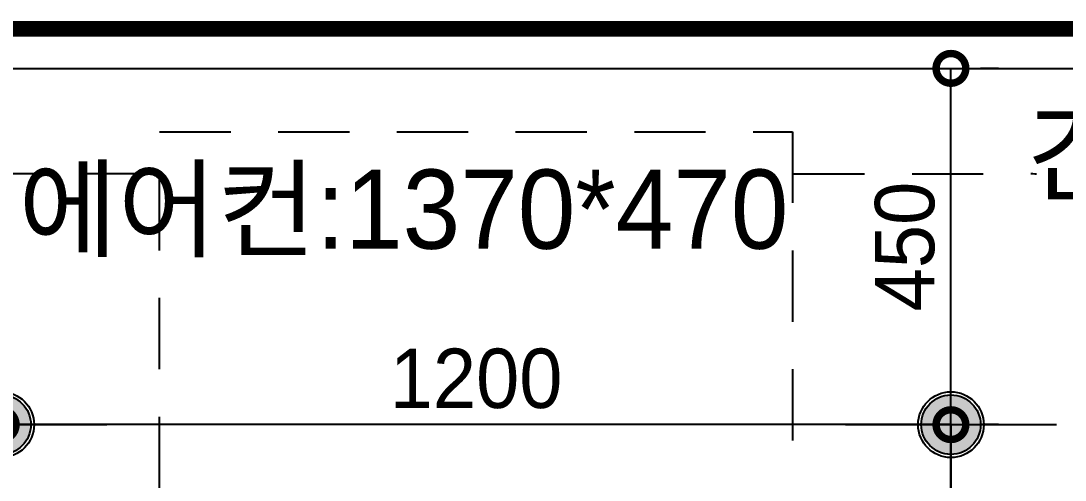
# Model space of a CAD drawing. Header units: inches. Extents: x 211248 to 488355, y -41604 to -7105.
# Drawn here: x 240831 to 242150, y -20080 to -19500 of the extents above; entities that cross this region are included whole.
import ezdxf

# ---------------------------------------------------------------- set-up
doc = ezdxf.new("R2010")
doc.units = ezdxf.units.IN
doc.header["$LTSCALE"] = 60
doc.header["$MEASUREMENT"] = 0
doc.linetypes.add('DASHED', pattern=[0.75, 0.5, -0.25])
doc.linetypes.add('HID', pattern=[2.5, 1.5, -1])
for name, color, linetype in [('0-ELC TEXT', 7, 'Continuous'), ('06-LIGHT', 4, 'Continuous'), ('07-DIM WAL', 5, 'Continuous'), ('2-con', 2, 'Continuous'), ('3.기호.계단선', 30, 'Continuous'), ('_LIBR', 4, 'Continuous'), ('door(c4)', 4, 'Continuous'), ('FUR', 8, 'DASHED'), ('RC-LIGHT', 7, 'Continuous')]:
    doc.layers.add(name, color=color, linetype=linetype)
doc.styles.add('스타일1', font='Korail_Round_Gothic_Light.ttf')
doc.styles.add('코레일둥고', font='Korail_Round_Gothic_Medium.ttf')
doc.dimstyles.new('30', dxfattribs={"dimscale": 30, "dimtxt": 2.5, "dimasz": 2.5, "dimexe": 1.25, "dimexo": 2, "dimtad": 1, "dimdec": 0, "dimtxsty": '스타일1', "dimblk": 'DOTSMALL', "dimcen": 2.5, "dimclrd": 1, "dimclre": 1, "dimclrt": 7, "dimadec": 0, "dimazin": 0, "dimtfac": 1, "dimtdec": 0, "dimtix": 1, "dimtmove": 0, "dimatfit": 3, "dimldrblk": 'DOTSMALL', "dimfxl": 0, "dimarcsym": 0})

# ---------------------------------------------------------------- blocks, each defined once
blk = doc.blocks.new('1')
at = {"linetype": 'Continuous'}
h = blk.add_hatch(color=4, dxfattribs=at)
h.dxf.hatch_style = 1
edge = h.paths.add_edge_path()
edge.add_arc((11539653.5, -14273503.8), 37.5, 0, 360)
at = {"color": 1, "linetype": 'Continuous'}
for p, q in [((11539653.5, -14273637.1), (11539653.5, -14273370.5)), ((11539520.2, -14273503.8), (11539786.8, -14273503.8))]:
    blk.add_line(p, q, dxfattribs=at)
at = {"color": 4, "linetype": 'Continuous'}
for radius in [41.5, 37.5]:
    blk.add_circle((11539653.5, -14273503.8), radius, dxfattribs=at)
blk = doc.blocks.new('_DOTSMALL')
at = {"color": 0, "linetype": 'ByBlock', "const_width": 0.5}
blk.add_lwpolyline([(-0.0625, 0, 1), (0.0625, 0, 1)], format="xyb", close=True, dxfattribs=at)
blk = doc.blocks.new('*D268')
at = {"layer": '07-DIM WAL', "color": 1, "lineweight": -2}
for p, q in [((240806.2, -19950.2), (240806.2, -19972.7)), ((242006.2, -20010.2), (240806.2, -20010.2)), ((242006.2, -20070.2), (242006.2, -20047.7))]:
    blk.add_line(p, q, dxfattribs=at)
at = {"layer": 'Defpoints', "color": 0}
for p in [(240806.2, -20010.2), (240806.2, -20010.2), (242006.2, -20010.2)]:
    blk.add_point(p, dxfattribs=at)
at = {"layer": '07-DIM WAL', "color": 1, "lineweight": -2, "xscale": 75, "yscale": 75, "zscale": 75, "rotation": 180}
blk.add_blockref('_DOTSMALL', (240806.2, -20010.2), dxfattribs=at)
at = {"layer": '07-DIM WAL', "color": 1, "lineweight": -2, "xscale": 75, "yscale": 75, "zscale": 75}
blk.add_blockref('_DOTSMALL', (242006.2, -20010.2), dxfattribs=at)
at = {"layer": '07-DIM WAL', "color": 7, "insert": (241406.2, -19952.2), "char_height": 75, "attachment_point": 5, "style": '스타일1'}
blk.add_mtext('1200', dxfattribs=at)
blk = doc.blocks.new('*D269')
at = {"layer": '07-DIM WAL', "color": 1, "lineweight": -2}
for p, q in [((241946.2, -20010.2), (241968.7, -20010.2)), ((242006.2, -20010.2), (242006.2, -21210.2)), ((241946.2, -21210.2), (241968.7, -21210.2))]:
    blk.add_line(p, q, dxfattribs=at)
at = {"layer": 'Defpoints', "color": 0}
for p in [(242006.2, -20010.2), (242006.2, -21210.2), (242006.2, -21210.2)]:
    blk.add_point(p, dxfattribs=at)
at = {"layer": '07-DIM WAL', "color": 1, "lineweight": -2, "xscale": 75, "yscale": 75, "zscale": 75}
for p, rotation in [((242006.2, -20010.2), 90), ((242006.2, -21210.2), 270)]:
    blk.add_blockref('_DOTSMALL', p, dxfattribs=dict(at, rotation=rotation))
at = {"layer": '07-DIM WAL', "color": 7, "insert": (241948.2, -20610.2), "char_height": 75, "attachment_point": 5, "rotation": 90, "style": '스타일1'}
blk.add_mtext('1200', dxfattribs=at)
blk = doc.blocks.new('*D272')
at = {"layer": '07-DIM WAL', "color": 1, "lineweight": -2}
for p, q in [((242006.2, -20010.2), (242006.2, -19560.2)), ((242066.2, -19560.2), (242043.7, -19560.2)), ((242066.2, -20010.2), (242043.7, -20010.2))]:
    blk.add_line(p, q, dxfattribs=at)
at = {"layer": 'Defpoints', "color": 0}
for p in [(242006.2, -19560.2), (242006.2, -19560.2), (242006.2, -20010.2)]:
    blk.add_point(p, dxfattribs=at)
at = {"layer": '07-DIM WAL', "color": 1, "lineweight": -2, "xscale": 75, "yscale": 75, "zscale": 75}
for p, rotation in [((242006.2, -19560.2), 90), ((242006.2, -20010.2), 270)]:
    blk.add_blockref('_DOTSMALL', p, dxfattribs=dict(at, rotation=rotation))
at = {"layer": '07-DIM WAL', "color": 7, "insert": (241948.2, -19785.2), "char_height": 75, "attachment_point": 5, "rotation": 90, "style": '스타일1'}
blk.add_mtext('450', dxfattribs=at)
blk = doc.blocks.new('800X1200_P1_')
at = {"layer": 'FUR', "linetype": 'HID'}
blk.add_lwpolyline([(400, -1200), (-400, -1200), (-400, 0), (400, 0)], close=True, dxfattribs=at)
for points in [[(-400.9, -1146.7), (-700.9, -1146.7, -0.414214), (-800.9, -1046.7), (-800.9, -746.7, -0.414214), (-700.9, -646.7), (-400.9, -646.7)], [(400.9, -1146.7), (700.9, -1146.7, 0.414214), (800.9, -1046.7), (800.9, -746.7, 0.414214), (700.9, -646.7), (400.9, -646.7)]]:
    blk.add_lwpolyline(points, format="xyb", dxfattribs=at)
blk = doc.blocks.new('식탁')
at = {"layer": '_LIBR', "rotation": 180}
blk.add_blockref('800X1200_P1_', (400, -1200), dxfattribs=at)

msp = doc.modelspace()

# ---------------------------------------------------------------- linework, layer by layer
at = {"layer": '06-LIGHT', "color": 10, "linetype": 'HID', "const_width": 20}
msp.add_lwpolyline([(240021.2, -19510.2), (242791.2, -19510.2)], dxfattribs=at)
at = {"layer": 'door(c4)', "ltscale": 30}
msp.add_line((240021.2, -19560.2), (242791.2, -19560.2), dxfattribs=at)

# ---------------------------------------------------------------- block references
at = {"layer": '2-con', "color": 8}
msp.add_blockref('식탁', (241006.2, -19640.2), dxfattribs=at)
at = {"layer": 'RC-LIGHT'}
for p in [(-11298847.3, 14253493.6), (-11297647.3, 14253493.6)]:
    msp.add_blockref('1', p, dxfattribs=at)

# ---------------------------------------------------------------- texts
at = {"layer": '0-ELC TEXT', "style": '코레일둥고'}
msp.add_text('에어컨:1370*470', height=100, dxfattribs=at).set_placement((240827.8, -19788))
at = {"layer": '3.기호.계단선', "linetype": 'HID', "style": '코레일둥고'}
msp.add_text('간접 LT_2', height=100, dxfattribs=at).set_placement((242103.3, -19717.8))

# ---------------------------------------------------------------- dimensions: what is measured, and where the dimension line sits
at = {"layer": '07-DIM WAL'}
for base, p2, picture, middle in [((242006.2, -19560.2), (242006.2, -19560.2), '*D272', (241948.2, -19785.2)), ((242006.2, -21210.2), (242006.2, -21210.2), '*D269', (241948.2, -20610.2))]:
    dim = msp.add_linear_dim(base=base, p1=(242006.2, -20010.2), p2=p2, angle=90, dimstyle='30', dxfattribs=at)
    dim.commit()
    dim.dimension.update_dxf_attribs({"geometry": picture, "text_midpoint": middle})
dim = msp.add_linear_dim(base=(240806.2, -20010.2), p1=(242006.2, -20010.2), p2=(240806.2, -20010.2), dimstyle='30', dxfattribs=at)
dim.commit()
dim.dimension.update_dxf_attribs({"geometry": '*D268', "text_midpoint": (241406.2, -19952.2)})

doc.saveas('drawing.dxf')
